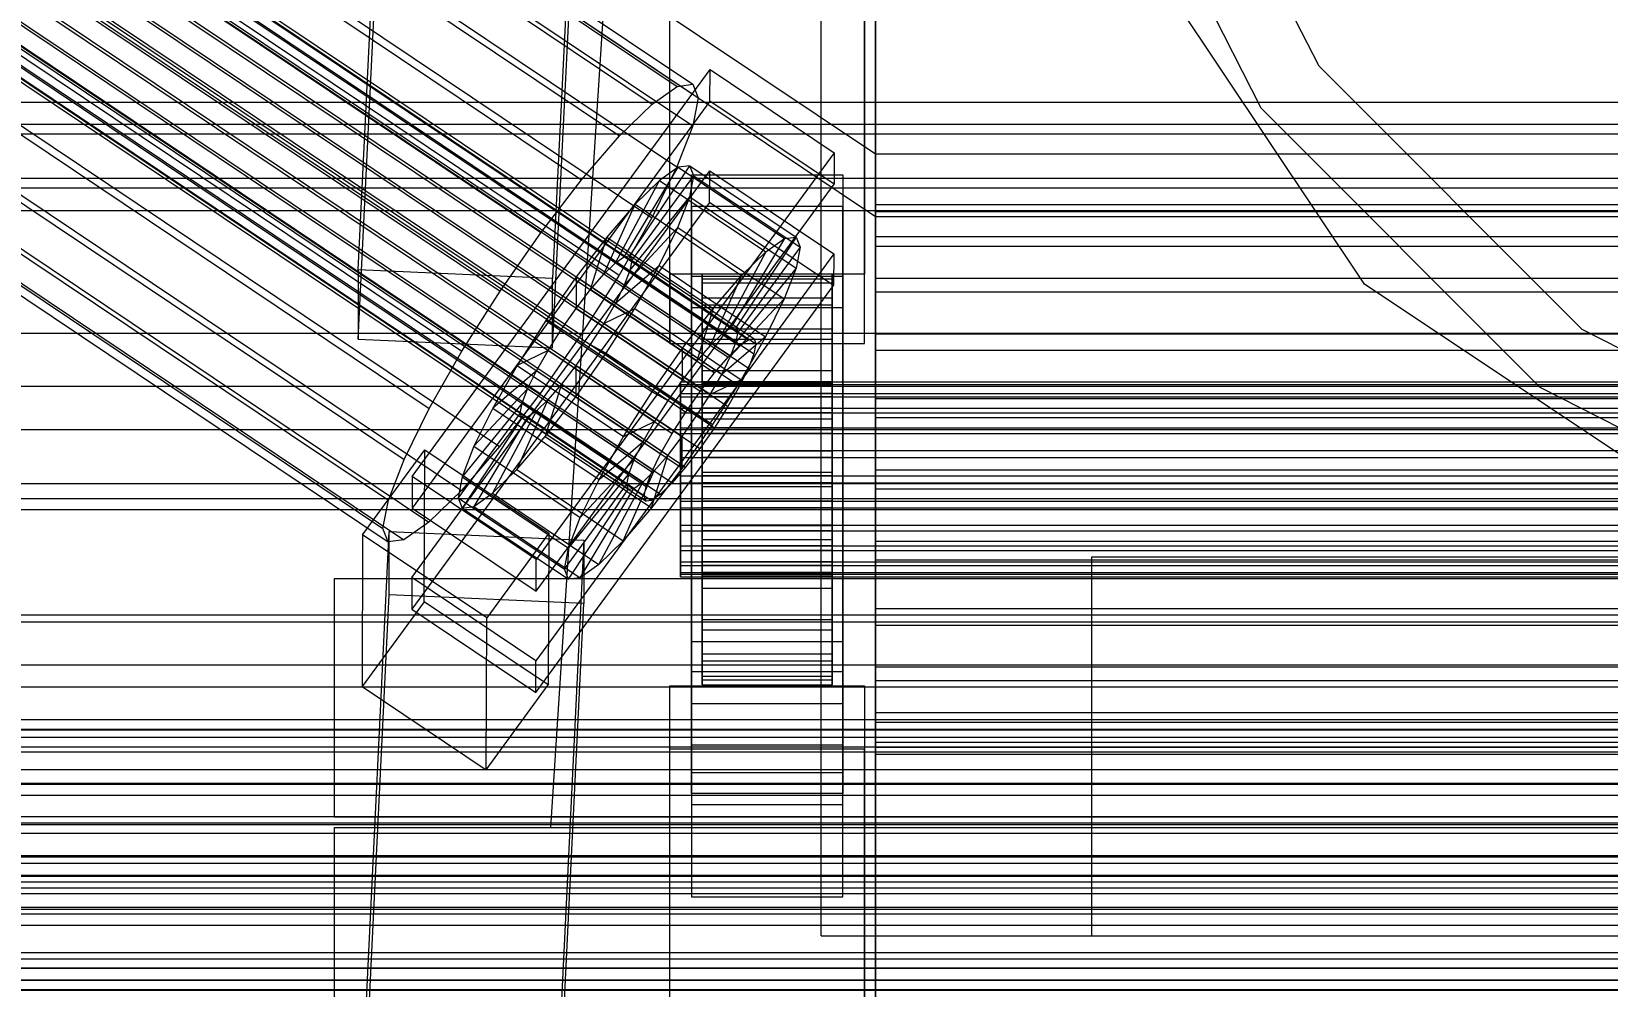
# Model space of a CAD drawing. Header units: millimetres. Extents: x -2500 to 58855, y -53268 to 6837.
# Drawn here: x -208 to -62.3, y -34899.7 to -34811.5 of the extents above; entities that cross this region are included whole.
import ezdxf

# ---------------------------------------------------------------- set-up
doc = ezdxf.new("R2010")
doc.units = ezdxf.units.MM
for name, color, linetype, lineweight in [('COTAS_O', 1, 'Continuous', 0), ('COTAS_R', 1, 'Continuous', 0), ('frontal_C01', 7, 'Continuous', 0), ('frontal_C02', 7, 'Continuous', 0), ('frontal_C03', 7, 'Continuous', 0), ('frontal_C05', 7, 'Continuous', 0), ('frontal_C05-C03', 7, 'Continuous', 0), ('frontal_mezcladora', 7, 'Continuous', 0), ('frontal_secador', 7, 'Continuous', 0)]:
    doc.layers.add(name, color=color, linetype=linetype, lineweight=lineweight)
doc.dimstyles.new('R19_100', dxfattribs={"dimtxt": 250, "dimasz": 150, "dimexe": 150, "dimexo": 80, "dimgap": 100, "dimtad": 1, "dimtih": 1, "dimtoh": 1, "dimdsep": 46, "dimcen": 0.09, "dimadec": 0, "dimazin": 0, "dimtfac": 1, "dimtdec": 4, "dimtofl": 0, "dimtmove": 0, "dimatfit": 3, "dimfxl": 1, "dimtolj": 1, "dimtzin": 0, "dimarcsym": 0})

# ---------------------------------------------------------------- blocks, each defined once
blk = doc.blocks.new('*D37')
at = {"layer": 'COTAS_R', "color": 0, "lineweight": -2, "transparency": 16777216}
for p, q in [((-1750, -35420), (-1750, -34450)), ((2600, -35420), (2600, -34450)), ((-1600, -34600), (2450, -34600))]:
    blk.add_line(p, q, dxfattribs=at)
at = {"layer": 'COTAS_R', "color": 0, "transparency": 16777216}
for points in [[(-1600, -34575), (-1600, -34625), (-1750, -34600)], [(2450, -34575), (2450, -34625), (2600, -34600)]]:
    blk.add_solid(points, dxfattribs=at)
at = {"layer": 'Defpoints', "color": 0, "transparency": 16777216}
for p in [(2600, -34600), (-1750, -35500), (2600, -35500)]:
    blk.add_point(p, dxfattribs=at)
blk = doc.blocks.new('*D42')
at = {"layer": 'COTAS_O', "color": 0, "lineweight": -2, "transparency": 16777216}
for p, q in [((-570, -33700), (200, -33700)), ((50, -34750), (50, -33850)), ((-570, -34900), (200, -34900))]:
    blk.add_line(p, q, dxfattribs=at)
at = {"layer": 'COTAS_O', "color": 0, "transparency": 16777216}
for points in [[(25, -33850), (75, -33850), (50, -33700)], [(25, -34750), (75, -34750), (50, -34900)]]:
    blk.add_solid(points, dxfattribs=at)
at = {"layer": 'Defpoints', "color": 0, "transparency": 16777216}
for p in [(-650, -33700), (50, -33700), (-650, -34900)]:
    blk.add_point(p, dxfattribs=at)
blk = doc.blocks.new('*D43')
at = {"layer": 'COTAS_O', "color": 0, "lineweight": -2, "transparency": 16777216}
for p, q in [((-650, -34820), (-650, -34050)), ((650, -34820), (650, -34050)), ((-500, -34200), (500, -34200))]:
    blk.add_line(p, q, dxfattribs=at)
at = {"layer": 'COTAS_O', "color": 0, "transparency": 16777216}
for points in [[(-500, -34175), (-500, -34225), (-650, -34200)], [(500, -34175), (500, -34225), (650, -34200)]]:
    blk.add_solid(points, dxfattribs=at)
at = {"layer": 'Defpoints', "color": 0, "transparency": 16777216}
for p in [(650, -34200), (-650, -34900), (650, -34900)]:
    blk.add_point(p, dxfattribs=at)

msp = doc.modelspace()

# ---------------------------------------------------------------- linework, layer by layer
at = {"layer": 'frontal_C01'}
for p, q in [((-130, -35052.625), (-130, -34740.438)), ((-130, -34746.125), (-130, -35058.312)), ((-177.811, -34833.478), (-174.943, -34774.659)), ((-156.962, -34775.446), (-159.83, -34834.265)), ((-177.811, -34839.883), (-174.943, -34781.064)), ((-159.83, -34840.67), (-156.962, -34781.85)), ((-149, -34833.87), (-149, -34788.776)), ((-131, -34788.776), (-131, -34833.87)), ((-149, -34840.274), (-149, -34795.179)), ((-131, -34840.274), (-131, -34795.179)), ((430, -34820.934), (-430, -34820.934)), ((430, -34825.934), (-430, -34825.934)), ((-425, -34827.992), (425, -34827.992)), ((-159.83, -34834.265), (-177.811, -34833.478)), ((-177.811, -34833.478), (-177.811, -34839.883)), ((-159.83, -34840.67), (-159.83, -34834.265)), ((-131, -34833.87), (-149, -34833.87)), ((-149, -34833.87), (-149, -34840.274)), ((-131, -34840.274), (-131, -34833.87)), ((425, -34839.36), (-425, -34839.36)), ((-177.811, -34839.883), (-159.83, -34840.67)), ((-149, -34840.274), (-131, -34840.274)), ((425, -34844.257), (-425, -34844.257)), ((-425, -34855.625), (425, -34855.625)), ((430, -34875.934), (-430, -34875.934)), ((430, -34880.934), (-430, -34880.934))]:
    msp.add_line(p, q, dxfattribs=at)
at = {"layer": 'frontal_C02'}
for p, q in [((-130, -34822.796), (-130, -34537.975)), ((-130, -34543.716), (-130, -34828.537)), ((-332.629, -34693.045), (-148.32, -34816.529)), ((-331.181, -34692.848), (-146.872, -34816.332)), ((-330.692, -34694.092), (-146.383, -34817.576)), ((-334.938, -34694.669), (-150.629, -34818.153)), ((-356.348, -34697.262), (-142.549, -34840.503)), ((-355.53, -34696.687), (-141.731, -34839.928)), ((-355.017, -34696.617), (-141.218, -34839.858)), ((-354.844, -34697.057), (-141.045, -34840.299)), ((-331.197, -34696.691), (-146.887, -34820.175)), ((-357.415, -34698.304), (-143.617, -34841.545)), ((-355.022, -34697.978), (-141.224, -34841.22)), ((-337.95, -34697.609), (-153.641, -34821.093)), ((-358.659, -34699.741), (-144.861, -34842.982)), ((-355.541, -34699.317), (-141.742, -34842.558)), ((-332.659, -34700.469), (-148.35, -34823.953)), ((-146.196, -34844.717), (-359.995, -34701.476)), ((-356.363, -34700.982), (-142.565, -34844.223)), ((-341.461, -34701.666), (-157.152, -34825.149)), ((-361.332, -34703.39), (-147.533, -34846.631)), ((-357.434, -34702.86), (-143.635, -34846.101)), ((-358.68, -34704.822), (-144.881, -34848.064)), ((-362.578, -34705.352), (-148.779, -34848.594)), ((-334.981, -34705.168), (-150.672, -34828.652)), ((-363.648, -34707.23), (-149.85, -34850.472)), ((-360.017, -34706.736), (-146.218, -34849.978)), ((-160.922, -34830.045), (-345.231, -34706.561)), ((-364.471, -34708.895), (-150.672, -34852.137)), ((-361.352, -34708.471), (-147.554, -34851.713)), ((-364.989, -34710.234), (-151.191, -34853.475)), ((-362.596, -34709.908), (-148.798, -34853.15)), ((-338.003, -34710.467), (-153.694, -34833.951)), ((-365.168, -34711.155), (-151.369, -34854.396)), ((-364.995, -34711.595), (-151.196, -34854.837)), ((-364.482, -34711.526), (-150.683, -34854.767)), ((-363.664, -34710.95), (-149.865, -34854.192)), ((-349.002, -34711.963), (-164.693, -34835.447)), ((-341.52, -34716.007), (-157.211, -34839.491)), ((-352.519, -34717.502), (-168.21, -34840.986)), ((-345.291, -34721.408), (-160.982, -34844.892)), ((-355.541, -34722.802), (-171.232, -34846.286)), ((-349.061, -34726.304), (-164.752, -34849.788)), ((-357.863, -34727.501), (-173.554, -34850.985)), ((-352.572, -34730.36), (-168.263, -34853.844)), ((-359.326, -34731.279), (-175.016, -34854.762)), ((-359.83, -34733.878), (-175.521, -34857.362)), ((-355.584, -34733.3), (-171.275, -34856.784)), ((-359.341, -34735.121), (-175.032, -34858.605)), ((-357.893, -34734.924), (-173.584, -34858.408)), ((-130, -34822.796), (-228.298, -34756.938)), ((-228.298, -34762.679), (-130, -34828.537)), ((-172.809, -34852.557), (-145.277, -34814.964)), ((-145.289, -34817.887), (-145.277, -34814.964)), ((-145.277, -34814.964), (-133.809, -34822.648)), ((-150.629, -34818.153), (-148.32, -34816.529)), ((-148.32, -34816.529), (-146.872, -34816.332)), ((-146.872, -34816.332), (-146.383, -34817.576)), ((-145.289, -34817.887), (-172.821, -34855.48)), ((-153.641, -34821.093), (-150.629, -34818.153)), ((-146.383, -34817.576), (-146.887, -34820.175)), ((-133.821, -34825.57), (-145.289, -34817.887)), ((-157.152, -34825.149), (-153.641, -34821.093)), ((-146.887, -34820.175), (-148.35, -34823.953)), ((-133.809, -34822.648), (-161.341, -34860.241)), ((-133.809, -34822.648), (-133.821, -34825.57)), ((-130, -35107.617), (-130, -34822.796)), ((0, -34822.796), (-130, -34822.796)), ((-153.199, -34832.245), (-148.226, -34824.001)), ((-152.686, -34832.175), (-147.143, -34823.853)), ((-148.35, -34823.953), (-150.672, -34828.652)), ((-148.226, -34824.001), (-149.953, -34825.215)), ((-147.143, -34823.853), (-148.226, -34824.001)), ((-148.226, -34824.001), (-138.396, -34830.586)), ((-147.143, -34823.853), (-137.313, -34830.439)), ((-146.777, -34824.783), (-147.143, -34823.853)), ((-172.847, -34861.91), (-145.315, -34824.317)), ((-161.353, -34863.163), (-133.821, -34825.57)), ((-160.922, -34830.045), (-157.152, -34825.149)), ((-154.017, -34832.82), (-149.953, -34825.215)), ((-152.513, -34832.615), (-146.777, -34824.783)), ((-149.953, -34825.215), (-152.207, -34827.415)), ((-149.953, -34825.215), (-140.123, -34831.801)), ((-147.155, -34826.728), (-146.777, -34824.783)), ((-147, -34827.617), (-147, -34824.694)), ((-147, -34824.694), (-133, -34824.694)), ((-147, -34870.599), (-147, -34824.694)), ((-146.777, -34824.783), (-136.948, -34831.369)), ((-145.327, -34827.24), (-145.315, -34824.317)), ((-145.315, -34824.317), (-133.847, -34832)), ((-133, -34824.694), (-133, -34827.617)), ((-133, -34824.694), (-133, -34870.599)), ((-152.692, -34833.536), (-147.155, -34826.728)), ((-148.249, -34829.554), (-147.155, -34826.728)), ((-147.155, -34826.728), (-137.325, -34833.314)), ((-145.327, -34827.24), (-172.859, -34864.832)), ((-155.085, -34833.862), (-152.207, -34827.415)), ((-152.207, -34827.415), (-154.833, -34830.449)), ((-150.672, -34828.652), (-153.694, -34833.951)), ((-152.207, -34827.415), (-142.377, -34834)), ((-133, -34827.617), (-147, -34827.617)), ((-147, -34827.617), (-147, -34873.521)), ((-133.859, -34834.923), (-145.327, -34827.24)), ((-133, -34873.521), (-133, -34827.617)), ((-130, -34828.537), (-130, -34827.443)), ((-130, -34827.443), (-130, -34828.079)), ((-130, -34827.443), (130, -34827.443)), ((-130, -34828.079), (-130, -34830.402)), ((-130, -34828.079), (130, -34828.079)), ((-130, -34828.537), (-130, -35113.358)), ((-130, -34828.537), (0, -34828.537)), ((-130, -34831.286), (-130, -34828.537)), ((-130, -34828.537), (130, -34828.537)), ((-164.693, -34835.447), (-160.922, -34830.045)), ((-153.21, -34834.875), (-148.249, -34829.554)), ((-149.985, -34833.068), (-148.249, -34829.554)), ((-148.249, -34829.554), (-138.419, -34836.139)), ((-154.833, -34830.449), (-157.653, -34834.111)), ((-156.329, -34835.299), (-154.833, -34830.449)), ((-154.833, -34830.449), (-145.003, -34837.035)), ((-138.396, -34830.586), (-143.369, -34838.83)), ((-137.313, -34830.439), (-142.856, -34838.761)), ((-136.948, -34831.369), (-142.683, -34839.201)), ((-140.123, -34831.801), (-138.396, -34830.586)), ((-138.396, -34830.586), (-137.313, -34830.439)), ((-136.948, -34831.369), (-137.325, -34833.314)), ((-137.313, -34830.439), (-136.948, -34831.369)), ((-130, -34830.402), (-130, -34834.253)), ((-130, -34830.402), (130, -34830.402)), ((-130, -34835.503), (-130, -34831.286)), ((-130, -34831.286), (130, -34831.286)), ((-133.847, -34832), (-161.379, -34869.593)), ((-155.085, -34833.862), (-154.017, -34832.82)), ((-154.017, -34832.82), (-153.199, -34832.245)), ((-144.188, -34839.406), (-154.017, -34832.82)), ((-153.199, -34832.245), (-152.686, -34832.175)), ((-143.369, -34838.83), (-153.199, -34832.245)), ((-152.513, -34832.615), (-152.692, -34833.536)), ((-142.856, -34838.761), (-152.686, -34832.175)), ((-152.686, -34832.175), (-152.513, -34832.615)), ((-142.683, -34839.201), (-152.513, -34832.615)), ((-140.123, -34831.801), (-144.188, -34839.406)), ((-142.377, -34834), (-140.123, -34831.801)), ((-133.847, -34832), (-133.859, -34834.923)), ((-157.653, -34834.111), (-160.474, -34838.152)), ((-157.653, -34834.111), (-157.665, -34837.034)), ((-147.823, -34840.697), (-157.653, -34834.111)), ((-153.694, -34833.951), (-157.211, -34839.491)), ((-156.329, -34835.299), (-155.085, -34833.862)), ((-145.255, -34840.448), (-155.085, -34833.862)), ((-154.033, -34836.54), (-149.985, -34833.068)), ((-152.692, -34833.536), (-153.21, -34834.875)), ((-142.862, -34840.122), (-152.692, -34833.536)), ((-152.246, -34837.033), (-149.985, -34833.068)), ((-149.985, -34833.068), (-140.156, -34839.654)), ((-147, -34836.97), (-147, -34834.047)), ((-147, -34834.047), (-133, -34834.047)), ((-147, -34879.951), (-147, -34834.047)), ((-146, -34843.833), (-146, -34833.839)), ((-146, -34833.839), (-146, -34834.315)), ((-146, -34833.839), (-134, -34833.839)), ((-146, -34834.657), (-146, -34833.839)), ((-146, -34844.059), (-146, -34834.315)), ((-146, -34834.315), (-146, -34836.053)), ((-146, -34834.315), (-134, -34834.315)), ((-142.377, -34834), (-145.255, -34840.448)), ((-145.003, -34837.035), (-142.377, -34834)), ((-137.325, -34833.314), (-142.862, -34840.122)), ((-137.325, -34833.314), (-138.419, -34836.139)), ((-134, -34834.315), (-134, -34833.839)), ((-134, -34833.839), (-134, -34843.833)), ((-134, -34833.839), (-134, -34834.657)), ((-134, -34836.053), (-134, -34834.315)), ((-134, -34834.315), (-134, -34844.059)), ((-133, -34834.047), (-133, -34836.97)), ((-133, -34834.047), (-133, -34879.951)), ((-130, -34834.253), (-130, -34839.37)), ((-130, -34834.253), (130, -34834.253)), ((-168.21, -34840.986), (-164.693, -34835.447)), ((-161.391, -34872.516), (-133.859, -34834.923)), ((-157.665, -34837.034), (-156.329, -34835.299)), ((-146.499, -34841.885), (-156.329, -34835.299)), ((-153.21, -34834.875), (-154.033, -34836.54)), ((-143.38, -34841.461), (-153.21, -34834.875)), ((-146, -34844.221), (-146, -34834.657)), ((-146, -34834.657), (-134, -34834.657)), ((-146, -34836.714), (-146, -34834.657)), ((-134, -34834.657), (-134, -34844.221)), ((-134, -34834.657), (-134, -34836.714)), ((-130, -34840.901), (-130, -34835.503)), ((-130, -34835.503), (130, -34835.503)), ((-159.001, -34838.948), (-157.665, -34837.034)), ((-157.665, -34837.034), (-147.835, -34843.619)), ((-154.033, -34836.54), (-155.103, -34838.418)), ((-155.103, -34838.418), (-152.246, -34837.033)), ((-154.877, -34841.176), (-152.246, -34837.033)), ((-144.203, -34843.126), (-154.033, -34836.54)), ((-152.246, -34837.033), (-142.416, -34843.619)), ((-147.823, -34840.697), (-145.003, -34837.035)), ((-133, -34836.97), (-147, -34836.97)), ((-147, -34836.97), (-147, -34882.874)), ((-145.003, -34837.035), (-146.499, -34841.885)), ((-146, -34844.882), (-146, -34836.053)), ((-146, -34836.053), (-146, -34838.933)), ((-146, -34836.053), (-134, -34836.053)), ((-146, -34845.195), (-146, -34836.714)), ((-146, -34836.714), (-134, -34836.714)), ((-146, -34839.868), (-146, -34836.714)), ((-138.419, -34836.139), (-143.38, -34841.461)), ((-138.419, -34836.139), (-140.156, -34839.654)), ((-134, -34838.933), (-134, -34836.053)), ((-134, -34836.053), (-134, -34844.882)), ((-134, -34836.714), (-134, -34845.195)), ((-134, -34836.714), (-134, -34839.868)), ((-133, -34882.874), (-133, -34836.97)), ((-160.474, -34838.152), (-163.105, -34842.295)), ((-159.001, -34838.948), (-160.474, -34838.152)), ((-160.474, -34838.152), (-150.644, -34844.737)), ((-155.103, -34838.418), (-156.35, -34840.38)), ((-145.274, -34845.003), (-155.103, -34838.418)), ((-143.369, -34838.83), (-144.188, -34839.406)), ((-142.856, -34838.761), (-143.369, -34838.83)), ((-142.683, -34839.201), (-142.856, -34838.761)), ((-157.211, -34839.491), (-160.982, -34844.892)), ((-160.247, -34840.91), (-159.001, -34838.948)), ((-149.171, -34845.533), (-159.001, -34838.948)), ((-146, -34846.246), (-146, -34838.933)), ((-146, -34838.933), (-146, -34842.761)), ((-146, -34838.933), (-134, -34838.933)), ((-146, -34846.689), (-146, -34839.868)), ((-146, -34839.868), (-134, -34839.868)), ((-146, -34843.906), (-146, -34839.868)), ((-144.188, -34839.406), (-145.255, -34840.448)), ((-140.156, -34839.654), (-144.203, -34843.126)), ((-143.38, -34841.461), (-142.862, -34840.122)), ((-142.862, -34840.122), (-142.683, -34839.201)), ((-142.549, -34840.503), (-141.731, -34839.928)), ((-140.156, -34839.654), (-142.416, -34843.619)), ((-141.731, -34839.928), (-141.218, -34839.858)), ((-141.045, -34840.299), (-141.224, -34841.22)), ((-141.218, -34839.858), (-141.045, -34840.299)), ((-134, -34842.761), (-134, -34838.933)), ((-134, -34838.933), (-134, -34846.246)), ((-134, -34839.868), (-134, -34846.689)), ((-134, -34839.868), (-134, -34843.906)), ((-130, -34839.37), (-130, -34845.404)), ((-130, -34839.37), (130, -34839.37)), ((-171.232, -34846.286), (-168.21, -34840.986)), ((-160.247, -34840.91), (-163.105, -34842.295)), ((-161.318, -34842.788), (-160.247, -34840.91)), ((-150.417, -34847.496), (-160.247, -34840.91)), ((-157.698, -34845.217), (-154.877, -34841.176)), ((-156.35, -34840.38), (-157.686, -34842.294)), ((-156.35, -34840.38), (-154.877, -34841.176)), ((-146.52, -34846.966), (-156.35, -34840.38)), ((-154.877, -34841.176), (-145.047, -34847.762)), ((-150.644, -34844.737), (-147.823, -34840.697)), ((-147.835, -34843.619), (-147.823, -34840.697)), ((-145.255, -34840.448), (-146.499, -34841.885)), ((-144.861, -34842.982), (-143.617, -34841.545)), ((-144.203, -34843.126), (-143.38, -34841.461)), ((-143.617, -34841.545), (-142.549, -34840.503)), ((-141.224, -34841.22), (-141.742, -34842.558)), ((-130, -34847.111), (-130, -34840.901)), ((-130, -34840.901), (130, -34840.901)), ((-163.105, -34842.295), (-165.365, -34846.26)), ((-161.318, -34842.788), (-165.365, -34846.26)), ((-163.105, -34842.295), (-153.275, -34848.881)), ((-162.14, -34844.453), (-161.318, -34842.788)), ((-151.488, -34849.374), (-161.318, -34842.788)), ((-157.686, -34842.294), (-159.022, -34844.029)), ((-157.686, -34842.294), (-157.698, -34845.217)), ((-147.856, -34848.88), (-157.686, -34842.294)), ((-146.499, -34841.885), (-147.835, -34843.619)), ((-146.196, -34844.717), (-144.861, -34842.982)), ((-146, -34848.059), (-146, -34842.761)), ((-146, -34842.761), (-146, -34847.275)), ((-146, -34842.761), (-134, -34842.761)), ((-145.274, -34845.003), (-144.203, -34843.126)), ((-141.742, -34842.558), (-142.565, -34844.223)), ((-134, -34847.275), (-134, -34842.761)), ((-134, -34842.761), (-134, -34848.059)), ((-162.14, -34844.453), (-167.102, -34849.774)), ((-162.659, -34845.792), (-162.14, -34844.453)), ((-152.311, -34851.039), (-162.14, -34844.453)), ((-159.022, -34844.029), (-160.518, -34848.879)), ((-159.022, -34844.029), (-160.266, -34845.466)), ((-149.192, -34850.615), (-159.022, -34844.029)), ((-147.835, -34843.619), (-149.171, -34845.533)), ((-148, -34844.221), (-148, -34843.833)), ((-148, -34843.833), (-148, -34844.059)), ((-148, -34843.833), (148, -34843.833)), ((-148, -34844.059), (-148, -34844.882)), ((-148, -34844.059), (148, -34844.059)), ((-148, -34845.195), (-148, -34844.221)), ((-148, -34844.221), (148, -34844.221)), ((-146, -34844.059), (-146, -34843.833)), ((-134, -34843.833), (-146, -34843.833)), ((-146, -34843.833), (-146, -34844.221)), ((-146, -34848.602), (-146, -34843.906)), ((-146, -34843.906), (-134, -34843.906)), ((-146, -34848.552), (-146, -34843.906)), ((-146, -34844.882), (-146, -34844.059)), ((-134, -34844.059), (-146, -34844.059)), ((-134, -34844.221), (-146, -34844.221)), ((-146, -34844.221), (-146, -34845.195)), ((-142.416, -34843.619), (-145.274, -34845.003)), ((-142.416, -34843.619), (-145.047, -34847.762)), ((-142.565, -34844.223), (-143.635, -34846.101)), ((-134, -34843.833), (-134, -34844.059)), ((-134, -34844.221), (-134, -34843.833)), ((-134, -34843.906), (-134, -34848.602)), ((-134, -34843.906), (-134, -34848.552)), ((-134, -34844.059), (-134, -34844.882)), ((-134, -34845.195), (-134, -34844.221)), ((-162.659, -34845.792), (-168.196, -34852.6)), ((-160.982, -34844.892), (-164.752, -34849.788)), ((-160.266, -34845.466), (-163.144, -34851.913)), ((-162.837, -34846.713), (-162.659, -34845.792)), ((-152.829, -34852.378), (-162.659, -34845.792)), ((-160.266, -34845.466), (-161.333, -34846.508)), ((-160.518, -34848.879), (-157.698, -34845.217)), ((-150.436, -34852.052), (-160.266, -34845.466)), ((-157.698, -34845.217), (-147.868, -34851.803)), ((-153.275, -34848.881), (-150.644, -34844.737)), ((-150.644, -34844.737), (-149.171, -34845.533)), ((-149.171, -34845.533), (-150.417, -34847.496)), ((-148, -34844.882), (-148, -34846.246)), ((-148, -34844.882), (148, -34844.882)), ((-148, -34846.689), (-148, -34845.195)), ((-148, -34845.195), (148, -34845.195)), ((-147.533, -34846.631), (-146.196, -34844.717)), ((-146.52, -34846.966), (-145.274, -34845.003)), ((-146, -34846.246), (-146, -34844.882)), ((-134, -34844.882), (-146, -34844.882)), ((-134, -34845.195), (-146, -34845.195)), ((-146, -34845.195), (-146, -34846.689)), ((-143.635, -34846.101), (-144.881, -34848.064)), ((-134, -34844.882), (-134, -34846.246)), ((-134, -34846.689), (-134, -34845.195)), ((-130, -34845.404), (-130, -34851.944)), ((130, -34845.404), (-130, -34845.404)), ((-173.554, -34850.985), (-171.232, -34846.286)), ((-162.837, -34846.713), (-168.573, -34854.545)), ((-162.664, -34847.153), (-168.208, -34855.475)), ((-162.151, -34847.084), (-167.125, -34855.327)), ((-165.365, -34846.26), (-167.102, -34849.774)), ((-161.333, -34846.508), (-165.397, -34854.113)), ((-165.365, -34846.26), (-155.535, -34852.845)), ((-162.664, -34847.153), (-162.837, -34846.713)), ((-153.008, -34853.299), (-162.837, -34846.713)), ((-162.151, -34847.084), (-162.664, -34847.153)), ((-152.835, -34853.739), (-162.664, -34847.153)), ((-161.333, -34846.508), (-162.151, -34847.084)), ((-152.321, -34853.669), (-162.151, -34847.084)), ((-151.503, -34853.094), (-161.333, -34846.508)), ((-153.275, -34848.881), (-150.417, -34847.496)), ((-150.417, -34847.496), (-151.488, -34849.374)), ((-148.779, -34848.594), (-147.533, -34846.631)), ((-148, -34846.246), (-148, -34848.059)), ((-148, -34846.246), (148, -34846.246)), ((-148, -34848.602), (-148, -34846.689)), ((-148, -34846.689), (148, -34846.689)), ((-147.856, -34848.88), (-146.52, -34846.966)), ((-145.047, -34847.762), (-146.52, -34846.966)), ((-146, -34848.059), (-146, -34846.246)), ((-134, -34846.246), (-146, -34846.246)), ((-134, -34846.689), (-146, -34846.689)), ((-146, -34846.689), (-146, -34848.602)), ((-146, -34847.275), (-146, -34850.197)), ((-134, -34847.275), (-146, -34847.275)), ((-146, -34847.275), (-146, -34852.167)), ((-134, -34846.246), (-134, -34848.059)), ((-134, -34848.602), (-134, -34846.689)), ((-134, -34850.197), (-134, -34847.275)), ((-134, -34852.167), (-134, -34847.275)), ((-130, -34853.711), (-130, -34847.111)), ((-130, -34847.111), (130, -34847.111)), ((430, -34848.253), (-430, -34848.253)), ((-163.144, -34851.913), (-160.518, -34848.879)), ((-160.518, -34848.879), (-150.688, -34855.465)), ((-155.535, -34852.845), (-153.275, -34848.881)), ((-149.85, -34850.472), (-148.779, -34848.594)), ((-149.192, -34850.615), (-147.856, -34848.88)), ((-148, -34848.059), (-148, -34850.197)), ((-148, -34848.059), (148, -34848.059)), ((-148, -34850.802), (-148, -34848.602)), ((-148, -34848.602), (148, -34848.602)), ((-145.047, -34847.762), (-147.868, -34851.803)), ((-147.868, -34851.803), (-147.856, -34848.88)), ((-144.881, -34848.064), (-146.218, -34849.978)), ((-146, -34850.197), (-146, -34848.059)), ((-134, -34848.059), (-146, -34848.059)), ((-146, -34850.802), (-146, -34848.552)), ((-146, -34848.552), (-134, -34848.552)), ((-146, -34853.489), (-146, -34848.552)), ((-134, -34848.602), (-146, -34848.602)), ((-146, -34848.602), (-146, -34850.802)), ((-134, -34848.059), (-134, -34850.197)), ((-134, -34848.552), (-134, -34850.802)), ((-134, -34848.552), (-134, -34853.489)), ((-134, -34850.802), (-134, -34848.602)), ((-177.394, -34857.946), (-171.658, -34850.114)), ((-171.715, -34864.143), (-171.658, -34850.114)), ((-171.658, -34850.114), (-160.19, -34857.798)), ((-164.752, -34849.788), (-168.263, -34853.844)), ((-167.102, -34849.774), (-168.196, -34852.6)), ((-167.102, -34849.774), (-157.272, -34856.36)), ((-155.535, -34852.845), (-151.488, -34849.374)), ((-151.488, -34849.374), (-152.311, -34851.039)), ((-150.672, -34852.137), (-149.85, -34850.472)), ((-148, -34850.197), (-148, -34852.515)), ((148, -34850.197), (-148, -34850.197)), ((-146.218, -34849.978), (-147.554, -34851.713)), ((-146, -34850.197), (-134, -34850.197)), ((-146, -34852.515), (-146, -34850.197)), ((-134, -34850.197), (-134, -34852.515)), ((-175.016, -34854.762), (-173.554, -34850.985)), ((-165.397, -34854.113), (-163.144, -34851.913)), ((-163.144, -34851.913), (-153.314, -34858.499)), ((-157.272, -34856.36), (-152.311, -34851.039)), ((-152.311, -34851.039), (-152.829, -34852.378)), ((-150.688, -34855.465), (-149.192, -34850.615)), ((-147.868, -34851.803), (-150.688, -34855.465)), ((-150.436, -34852.052), (-149.192, -34850.615)), ((-147.554, -34851.713), (-148.798, -34853.15)), ((-148, -34853.141), (-148, -34850.802)), ((-148, -34850.802), (148, -34850.802)), ((-134, -34850.802), (-146, -34850.802)), ((-146, -34850.802), (-146, -34853.141)), ((-134, -34853.141), (-134, -34850.802)), ((-130, -34851.944), (-130, -34858.544)), ((-130, -34851.944), (130, -34851.944)), ((430, -34853.253), (-430, -34853.253)), ((-172.809, -34852.557), (-172.821, -34855.48)), ((-161.341, -34860.241), (-172.809, -34852.557)), ((-168.196, -34852.6), (-168.573, -34854.545)), ((-168.196, -34852.6), (-158.366, -34859.186)), ((-158.743, -34861.13), (-153.008, -34853.299)), ((-158.366, -34859.186), (-152.829, -34852.378)), ((-157.272, -34856.36), (-155.535, -34852.845)), ((-155.567, -34860.699), (-151.503, -34853.094)), ((-153.314, -34858.499), (-150.436, -34852.052)), ((-152.829, -34852.378), (-153.008, -34853.299)), ((-153.008, -34853.299), (-152.835, -34853.739)), ((-152.321, -34853.669), (-151.503, -34853.094)), ((-151.503, -34853.094), (-150.436, -34852.052)), ((-151.191, -34853.475), (-150.672, -34852.137)), ((-148.798, -34853.15), (-149.865, -34854.192)), ((-148, -34852.515), (-148, -34854.853)), ((-148, -34852.515), (148, -34852.515)), ((-148, -34855.458), (-148, -34853.141)), ((-148, -34853.141), (148, -34853.141)), ((-146, -34852.515), (-146, -34852.167)), ((-146, -34852.167), (-146, -34857.104)), ((-146, -34852.167), (-134, -34852.167)), ((-146, -34854.853), (-146, -34852.515)), ((-134, -34852.515), (-146, -34852.515)), ((-146, -34853.141), (-146, -34853.489)), ((-134, -34853.141), (-146, -34853.141)), ((-146, -34853.141), (-146, -34855.458)), ((-134, -34857.104), (-134, -34852.167)), ((-134, -34852.167), (-134, -34852.515)), ((-134, -34852.515), (-134, -34854.853)), ((-134, -34853.489), (-134, -34853.141)), ((-134, -34855.458), (-134, -34853.141)), ((-175.521, -34857.362), (-175.016, -34854.762)), ((-168.263, -34853.844), (-171.275, -34856.784)), ((-168.573, -34854.545), (-168.208, -34855.475)), ((-168.573, -34854.545), (-158.743, -34861.13)), ((-167.125, -34855.327), (-165.397, -34854.113)), ((-165.397, -34854.113), (-155.567, -34860.699)), ((-158.378, -34862.061), (-152.835, -34853.739)), ((-157.295, -34861.913), (-152.321, -34853.669)), ((-152.835, -34853.739), (-152.321, -34853.669)), ((-151.369, -34854.396), (-151.191, -34853.475)), ((-151.196, -34854.837), (-151.369, -34854.396)), ((-150.683, -34854.767), (-151.196, -34854.837)), ((-149.865, -34854.192), (-150.683, -34854.767)), ((-148, -34854.853), (-148, -34857.054)), ((-148, -34854.853), (148, -34854.853)), ((-146, -34853.489), (-134, -34853.489)), ((-146, -34858.381), (-146, -34853.489)), ((-146, -34857.054), (-146, -34854.853)), ((-146, -34854.853), (-146, -34857.104)), ((-134, -34854.853), (-146, -34854.853)), ((-134, -34853.489), (-134, -34858.381)), ((-134, -34857.104), (-134, -34854.853)), ((-134, -34854.853), (-134, -34857.054)), ((-130, -34860.251), (-130, -34853.711)), ((-130, -34853.711), (130, -34853.711)), ((-172.821, -34855.48), (-161.353, -34863.163)), ((-168.208, -34855.475), (-167.125, -34855.327)), ((-168.208, -34855.475), (-158.378, -34862.061)), ((-167.125, -34855.327), (-157.295, -34861.913)), ((-150.688, -34855.465), (-153.314, -34858.499)), ((-148, -34857.596), (-148, -34855.458)), ((-148, -34855.458), (148, -34855.458)), ((-146, -34855.458), (-146, -34858.381)), ((-134, -34855.458), (-146, -34855.458)), ((-146, -34855.458), (-146, -34857.596)), ((-134, -34858.381), (-134, -34855.458)), ((-134, -34857.596), (-134, -34855.458)), ((-177.811, -34917.027), (-174.943, -34857.65)), ((-175.032, -34858.605), (-175.521, -34857.362)), ((-174.943, -34863.496), (-174.943, -34857.65)), ((-174.943, -34857.65), (-156.962, -34858.444)), ((-171.275, -34856.784), (-173.584, -34858.408)), ((-160.19, -34857.798), (-165.926, -34865.629)), ((-160.19, -34857.798), (-160.247, -34871.826)), ((-158.366, -34859.186), (-157.272, -34856.36)), ((-148, -34857.054), (-148, -34858.966)), ((-148, -34857.054), (148, -34857.054)), ((-148, -34859.409), (-148, -34857.596)), ((-148, -34857.596), (148, -34857.596)), ((-146, -34858.966), (-146, -34857.054)), ((-146, -34857.054), (-146, -34861.75)), ((-134, -34857.054), (-146, -34857.054)), ((-146, -34857.104), (-146, -34861.75)), ((-146, -34857.104), (-134, -34857.104)), ((-146, -34857.596), (-146, -34862.894)), ((-134, -34857.596), (-146, -34857.596)), ((-146, -34857.596), (-146, -34859.409)), ((-134, -34861.75), (-134, -34857.054)), ((-134, -34857.054), (-134, -34858.966)), ((-134, -34861.75), (-134, -34857.104)), ((-134, -34862.894), (-134, -34857.596)), ((-134, -34859.409), (-134, -34857.596)), ((-177.394, -34857.946), (-177.451, -34871.975)), ((-165.926, -34865.629), (-177.394, -34857.946)), ((-173.584, -34858.408), (-175.032, -34858.605)), ((-156.962, -34858.444), (-159.83, -34917.821)), ((-158.743, -34861.13), (-158.366, -34859.186)), ((-156.962, -34858.444), (-156.962, -34864.291)), ((-153.314, -34858.499), (-155.567, -34860.699)), ((-148, -34858.966), (-148, -34860.461)), ((-148, -34858.966), (148, -34858.966)), ((-146, -34858.381), (-134, -34858.381)), ((-146, -34862.894), (-146, -34858.381)), ((-146, -34860.461), (-146, -34858.966)), ((-146, -34858.966), (-146, -34865.787)), ((-134, -34858.966), (-146, -34858.966)), ((-134, -34858.381), (-134, -34862.894)), ((-134, -34865.787), (-134, -34858.966)), ((-134, -34858.966), (-134, -34860.461)), ((-130, -34858.544), (-130, -34864.755)), ((-130, -34858.544), (130, -34858.544)), ((-161.353, -34863.163), (-161.341, -34860.241)), ((-155.567, -34860.699), (-157.295, -34861.913)), ((-148, -34860.774), (-148, -34859.409)), ((-148, -34859.409), (148, -34859.409)), ((-148, -34860.461), (-148, -34861.435)), ((-148, -34860.461), (148, -34860.461)), ((-146, -34859.409), (-146, -34866.722)), ((-134, -34859.409), (-146, -34859.409)), ((-146, -34859.409), (-146, -34860.774)), ((-146, -34861.435), (-146, -34860.461)), ((-146, -34860.461), (-146, -34868.942)), ((-134, -34860.461), (-146, -34860.461)), ((-134, -34866.722), (-134, -34859.409)), ((-134, -34860.774), (-134, -34859.409)), ((-134, -34868.942), (-134, -34860.461)), ((-134, -34860.461), (-134, -34861.435)), ((-130, -34866.285), (-130, -34860.251)), ((-130, -34860.251), (130, -34860.251)), ((-172.847, -34861.91), (-172.859, -34864.832)), ((-161.379, -34869.593), (-172.847, -34861.91)), ((-158.378, -34862.061), (-158.743, -34861.13)), ((-157.295, -34861.913), (-158.378, -34862.061)), ((-148, -34861.597), (-148, -34860.774)), ((-148, -34860.774), (148, -34860.774)), ((-148, -34861.435), (-148, -34861.822)), ((-148, -34861.435), (148, -34861.435)), ((-148, -34861.822), (-148, -34861.597)), ((-148, -34861.597), (148, -34861.597)), ((-148, -34861.822), (148, -34861.822)), ((-146, -34860.774), (-146, -34869.603)), ((-134, -34860.774), (-146, -34860.774)), ((-146, -34860.774), (-146, -34861.597)), ((-146, -34861.822), (-146, -34861.435)), ((-146, -34861.435), (-146, -34870.998)), ((-134, -34861.435), (-146, -34861.435)), ((-146, -34861.597), (-146, -34871.34)), ((-134, -34861.597), (-146, -34861.597)), ((-146, -34861.597), (-146, -34861.822)), ((-146, -34861.75), (-146, -34865.787)), ((-146, -34861.75), (-134, -34861.75)), ((-146, -34861.822), (-146, -34871.816)), ((-134, -34861.822), (-146, -34861.822)), ((-134, -34869.603), (-134, -34860.774)), ((-134, -34861.597), (-134, -34860.774)), ((-134, -34870.998), (-134, -34861.435)), ((-134, -34861.435), (-134, -34861.822)), ((-134, -34871.34), (-134, -34861.597)), ((-134, -34861.822), (-134, -34861.597)), ((-134, -34865.787), (-134, -34861.75)), ((-134, -34871.816), (-134, -34861.822)), ((-177.811, -34922.873), (-174.943, -34863.496)), ((-156.962, -34864.291), (-174.943, -34863.496)), ((-146, -34862.894), (-134, -34862.894)), ((-146, -34866.722), (-146, -34862.894)), ((-134, -34862.894), (-134, -34866.722)), ((-171.715, -34864.143), (-177.451, -34871.975)), ((-172.859, -34864.832), (-161.391, -34872.516)), ((-160.247, -34871.826), (-171.715, -34864.143)), ((-159.83, -34923.667), (-156.962, -34864.291)), ((-130, -34864.755), (-130, -34870.153)), ((-130, -34864.755), (130, -34864.755)), ((-165.983, -34879.658), (-165.926, -34865.629)), ((-146, -34865.787), (-146, -34868.942)), ((-146, -34865.787), (-134, -34865.787)), ((-134, -34868.942), (-134, -34865.787)), ((-130, -34871.402), (-130, -34866.285)), ((-130, -34866.285), (130, -34866.285)), ((-147, -34881.838), (-147, -34867.809)), ((-147, -34867.809), (-133, -34867.809)), ((-147, -34877.373), (-147, -34867.809)), ((-146, -34866.722), (-134, -34866.722)), ((-146, -34869.603), (-146, -34866.722)), ((-134, -34866.722), (-134, -34869.603)), ((-133, -34867.809), (-133, -34881.838)), ((-133, -34867.809), (-133, -34877.373)), ((-146, -34868.942), (-146, -34870.998)), ((-146, -34868.942), (-134, -34868.942)), ((-134, -34870.998), (-134, -34868.942)), ((-161.391, -34872.516), (-161.379, -34869.593)), ((-133, -34870.599), (-147, -34870.599)), ((-147, -34870.599), (-147, -34873.521)), ((-146, -34869.603), (-134, -34869.603)), ((-146, -34871.34), (-146, -34869.603)), ((-134, -34869.603), (-134, -34871.34)), ((-133, -34873.521), (-133, -34870.599)), ((-130, -34870.153), (-130, -34874.37)), ((-130, -34870.153), (130, -34870.153)), ((-177.451, -34871.975), (-165.983, -34879.658)), ((-165.983, -34879.658), (-160.247, -34871.826)), ((-149, -34877.746), (-149, -34871.901)), ((-149, -34871.901), (-131, -34871.901)), ((-149, -34917.422), (-149, -34871.901)), ((-146, -34870.998), (-146, -34871.816)), ((-146, -34870.998), (-134, -34870.998)), ((-146, -34871.34), (-134, -34871.34)), ((-146, -34871.816), (-146, -34871.34)), ((-146, -34871.816), (-134, -34871.816)), ((-134, -34871.816), (-134, -34870.998)), ((-134, -34871.34), (-134, -34871.816)), ((-131, -34871.901), (-131, -34877.746)), ((-131, -34871.901), (-131, -34917.422)), ((-130, -34875.253), (-130, -34871.402)), ((-130, -34871.402), (130, -34871.402)), ((-147, -34873.521), (-133, -34873.521)), ((-130, -34874.37), (-130, -34877.119)), ((-130, -34874.37), (130, -34874.37)), ((-130, -34877.576), (-130, -34875.253)), ((-130, -34875.253), (130, -34875.253)), ((-131, -34877.746), (-149, -34877.746)), ((-149, -34923.268), (-149, -34877.746)), ((-133, -34877.373), (-147, -34877.373)), ((-147, -34877.373), (-147, -34891.401)), ((-133, -34891.401), (-133, -34877.373)), ((-131, -34923.268), (-131, -34877.746)), ((-130, -34877.119), (-130, -34878.212)), ((-130, -34877.119), (130, -34877.119)), ((-130, -34878.212), (-130, -34877.576)), ((-130, -34877.576), (130, -34877.576)), ((-130, -34878.212), (130, -34878.212)), ((-133, -34879.951), (-147, -34879.951)), ((-147, -34879.951), (-147, -34882.874)), ((-133, -34882.874), (-133, -34879.951)), ((-133, -34881.838), (-147, -34881.838)), ((-147, -34881.838), (-147, -34891.401)), ((-133, -34891.401), (-133, -34881.838)), ((-147, -34882.874), (-133, -34882.874)), ((-147, -34891.401), (-133, -34891.401))]:
    msp.add_line(p, q, dxfattribs=at)
at = {"layer": 'frontal_C03'}
for p, q in [((-450, -34854.602), (450, -34854.602)), ((450, -34865.375), (-450, -34865.375)), ((450, -34888.309), (-450, -34888.309)), ((-450, -34899.082), (450, -34899.082))]:
    msp.add_line(p, q, dxfattribs=at)
at = {"layer": 'frontal_C05'}
for p, q in [((250, -34818), (-250, -34818)), ((-250, -34898), (250, -34898))]:
    msp.add_line(p, q, dxfattribs=at)
at = {"layer": 'frontal_C05-C03'}
for p, q in [((240, -34870), (-240, -34870)), ((-240, -34877.532), (240, -34877.532)), ((-240, -34878), (240, -34878)), ((-240, -34882), (240, -34882)), ((-240, -34884.569), (240, -34884.569)), ((240, -34885.532), (-240, -34885.532)), ((240, -34889.532), (-240, -34889.532)), ((-240, -34891.1), (240, -34891.1)), ((240, -34892.569), (-240, -34892.569)), ((240, -34896.569), (-240, -34896.569)), ((-240, -34897.116), (240, -34897.116)), ((240, -34899.1), (-240, -34899.1))]:
    msp.add_line(p, q, dxfattribs=at)
at = {"layer": 'frontal_mezcladora'}
for p, q in [((-160, -34885), (-150, -34730)), ((-600, -34820), (600, -34820)), ((-180, -34862), (180, -34862)), ((-180, -34884), (-180, -34862)), ((-600, -34875), (600, -34875)), ((-180, -34884), (180, -34884)), ((-180, -34885), (180, -34885)), ((-180, -34915), (-180, -34885)), ((-160, -34885), (160, -34885))]:
    msp.add_line(p, q, dxfattribs=at)
at = {"layer": 'frontal_secador'}
for p, q in [((-135, -34895), (-135, -34605)), ((-88.992, -34814.656), (-104.616, -34783.992)), ((-94.331, -34818.536), (-110.893, -34786.031)), ((-84.782, -34834.782), (-110.773, -34795.884)), ((-64.656, -34838.992), (-88.992, -34814.656)), ((-68.536, -34844.331), (-94.331, -34818.536)), ((-1375, -34825), (1375, -34825)), ((-45.884, -34860.773), (-84.782, -34834.782)), ((-33.992, -34854.616), (-64.656, -34838.992)), ((-36.031, -34860.893), (-68.536, -34844.331)), ((-110, -34860), (110, -34860)), ((-110, -34895), (-110, -34860)), ((-1250, -34866), (1250, -34866)), ((-1250, -34872), (1250, -34872)), ((-1250, -34875), (1250, -34875)), ((1250, -34876), (-1250, -34876)), ((-1250, -34876.659), (1250, -34876.659)), ((1250, -34879.659), (-1250, -34879.659)), ((-1250, -34881), (1250, -34881)), ((1250, -34884), (-1250, -34884)), ((-1250, -34884.728), (1250, -34884.728)), ((-1250, -34887.588), (1250, -34887.588)), ((1250, -34887.728), (-1250, -34887.728)), ((-1250, -34889.387), (1250, -34889.387)), ((-1250, -34890), (1250, -34890)), ((1250, -34890.588), (-1250, -34890.588)), ((1250, -34892.387), (-1250, -34892.387)), ((1250, -34893), (-1250, -34893)), ((-1250, -34894), (1250, -34894)), ((-135, -34895), (135, -34895)), ((-110, -34895), (110, -34895)), ((1250, -34898), (-1250, -34898))]:
    msp.add_line(p, q, dxfattribs=at)

# ---------------------------------------------------------------- dimensions: what is measured, and where the dimension line sits
at = {"layer": 'COTAS_O'}
for p2, distance, picture, middle in [((-650, -33700), -700, '*D42', (50, -34300)), ((650, -34900), 700, '*D43', (0, -34200))]:
    dim = msp.add_aligned_dim(p1=(-650, -34900), p2=p2, distance=distance, text='<> O', dimstyle='R19_100', dxfattribs=at)
    dim.commit()
    dim.dimension.update_dxf_attribs({"geometry": picture, "text_midpoint": middle})
at = {"layer": 'COTAS_R'}
dim = msp.add_aligned_dim(p1=(-1750, -35500), p2=(2600, -35500), distance=900, text='<> R', dimstyle='R19_100', dxfattribs=at)
dim.commit()
dim.dimension.update_dxf_attribs({"geometry": '*D37', "text_midpoint": (425, -34600)})

doc.saveas('drawing.dxf')
